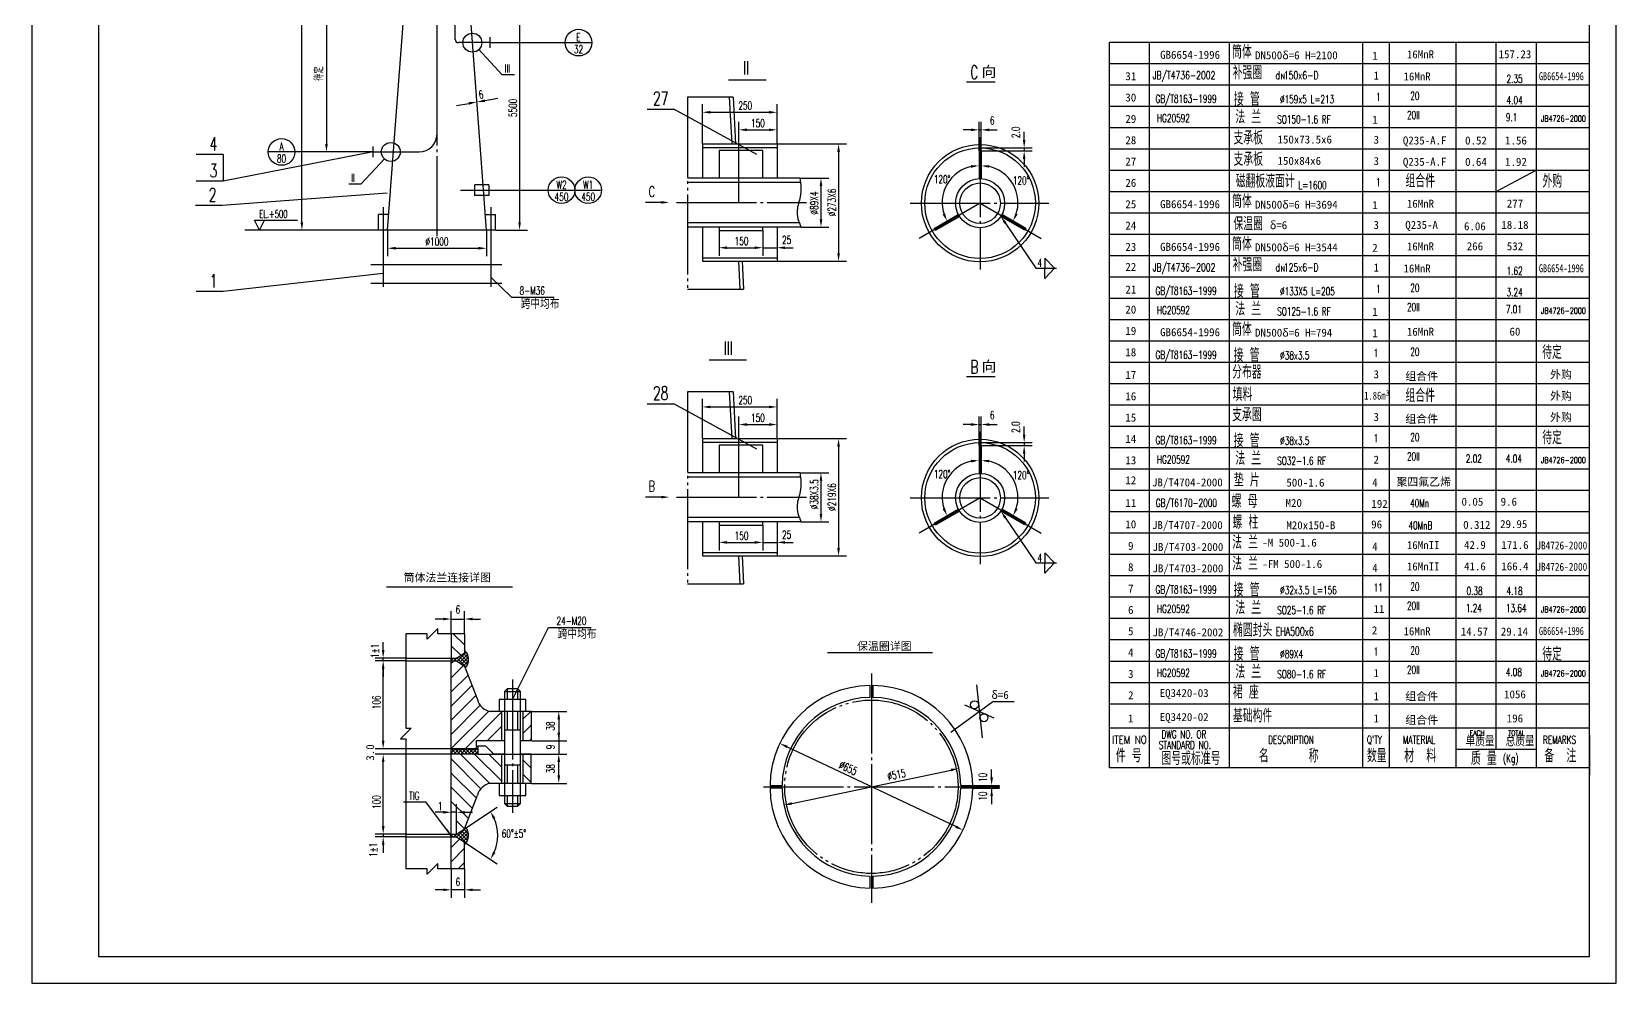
# Model space of a CAD drawing. Header units: millimetres. Extents: x -208 to 386, y 99 to 940.
# Drawn here: x -208 to 386, y 99 to 456 of the extents above; entities that cross this region are included whole.
import ezdxf
from ezdxf.enums import TextEntityAlignment as Align

# ---------------------------------------------------------------- set-up
doc = ezdxf.new("R2010")
doc.units = ezdxf.units.MM
doc.header["$MEASUREMENT"] = 0
doc.linetypes.add('CENTER', pattern=[34, 30, -1.5, 1, -1.5])
doc.linetypes.add('PHANTOM', pattern=[36.5, 30, -1.5, 1, -1.5, 1, -1.5])
doc.layers.get('0').update_dxf_attribs({"linetype": 'CONTINUOUS'})
for name, color, linetype in [('1', 7, 'CONTINUOUS'), ('2', 1, 'CENTER'), ('3', 6, 'CONTINUOUS'), ('5', 2, 'PHANTOM'), ('6', 6, 'CONTINUOUS')]:
    doc.layers.add(name, color=color, linetype=linetype)
doc.styles.add('HZ3', font='complex.shx', dxfattribs={"width": 0.67, "height": 3, "bigfont": 'hztxt.shx'})
doc.styles.add('HZ4', font='complex', dxfattribs={"width": 0.67, "height": 4, "bigfont": 'hztxt'})
doc.styles.add('HZ5', font='complex', dxfattribs={"width": 0.67, "height": 5, "bigfont": 'hztxt'})
doc.styles.add('ST3', font='SimSun.ttf', dxfattribs={"height": 3})
doc.styles.add('ST4', font='SimSun.ttf', dxfattribs={"height": 4})
doc.styles.add('SZ2', font='complex', dxfattribs={"width": 0.67, "height": 2})
doc.styles.add('SZ3', font='complex', dxfattribs={"width": 0.67, "height": 3, "bigfont": 'hztxt'})
doc.styles.add('SZ5', font='complex', dxfattribs={"width": 0.67, "height": 5})

msp = doc.modelspace()

# ---------------------------------------------------------------- hatches: boundary and pattern name
at = {"layer": '3'}
h = msp.add_hatch(dxfattribs=at)
h.set_pattern_fill('ANSI31', color=256, scale=30, angle=90, style=0)
h.set_pattern_definition([(135, (-2380.986, -1543.521), (-2.6516504, -2.6516504), [])])
h.paths.add_polyline_path([(-45.88, 230.35), (-50.88, 230.35), (-50.88, 221.23), (-48.88, 221.23), (-45.88, 223.23)])
h.paths.add_polyline_path([(-40.88, 185.23), (-50.88, 185.23), (-50.88, 184.77), (-50.88, 163.4), (-48.88, 163.4), (-48.88, 155.23), (-45.88, 157.23), (-41.02, 169.81, -0.291168), (-36.27, 174.23), (-31.88, 174.23), (-31.88, 185.23), (-34.88, 185.23)])
h.paths.add_polyline_path([(-23.88, 174.23), (-20.88, 174.23), (-20.88, 184.86), (-21.24, 185.23), (-23.88, 185.23)])
h = msp.add_hatch(dxfattribs=at)
h.set_pattern_fill('ANSI37', color=256, scale=0.3, angle=90, style=0)
h.set_pattern_definition([(225, (133.1128, 397.7544), (-0.6735192, 0.6735192), []), (135, (133.1128, 397.7544), (0.6735192, 0.6735192), [])])
h.paths.add_polyline_path([(-48.88, 221.23), (-50.88, 221.23), (-50.88, 220.23), (-48.88, 220.23), (-45.88, 218.23), (-45.67, 217.44, 0.410667), (-45.88, 224.23), (-45.88, 223.23)])
h = msp.add_hatch(dxfattribs=at)
h.set_pattern_fill('ANSI31', color=256, scale=30, style=0)
h.set_pattern_definition([(45, (-2380.986, -1543.521), (-2.6516504, 2.6516504), [])])
h.paths.add_polyline_path([(-41.02, 205.64), (-45.88, 218.23), (-48.88, 220.23), (-50.88, 220.23), (-50.88, 187.23), (-42.38, 187.23), (-41.44, 187.23), (-41.44, 190.23), (-31.88, 190.23), (-31.88, 201.23), (-36.27, 201.23, -0.291168)])
h.paths.add_polyline_path([(-20.88, 201.23), (-23.88, 201.23), (-23.88, 190.23), (-20.88, 190.23)])
h.paths.add_polyline_path([(-45.88, 152.23), (-48.88, 154.23), (-50.88, 154.23), (-50.88, 142.23), (-45.88, 142.23)])
h = msp.add_hatch(dxfattribs=at)
h.set_pattern_fill('ANSI37', color=256, scale=0.3, angle=90, style=0)
h.set_pattern_definition([(225, (133.1128, 412.7544), (-0.6735192, 0.6735192), []), (135, (133.1128, 412.7544), (0.6735192, 0.6735192), [])])
h.paths.add_polyline_path([(-50.88, 187.23), (-50.88, 185.23), (-40.88, 185.23), (-40.88, 187.23), (-42.38, 187.23)])
h = msp.add_hatch(dxfattribs=at)
h.set_pattern_fill('ANSI37', color=256, scale=0.3, angle=90, style=0)
h.set_pattern_definition([(135, (133.1128, -22.3027), (-0.6735192, -0.6735192), []), (225, (133.1128, -22.3027), (0.6735192, -0.6735192), [])])
h.paths.add_polyline_path([(-48.88, 154.23), (-50.88, 154.23), (-50.88, 155.23), (-48.88, 155.23), (-45.88, 157.23), (-45.67, 158.02, -0.410667), (-45.88, 151.23), (-45.88, 152.23)])

# ---------------------------------------------------------------- linework, layer by layer
at = {"color": 7, "const_width": 0.5}
msp.add_lwpolyline([(195.86, 180.12), (375.86, 180.12)], dxfattribs=at)
at = {"layer": '1'}
for p, q in [((-183.14, 930.28), (-183.14, 109.28)), ((375.86, 109.28), (375.86, 930.28)), ((-37.69, 381.64), (-44.54, 473.3)), ((-56.21, 417.62), (-56.21, 467.47)), ((-49.38, 453.15), (-49.38, 468.57)), ((-74.73, 381.64), (-68.82, 460.63)), ((-36.31, 451.95), (-48.18, 451.95)), ((-36.31, 449.95), (-36.31, 453.95)), ((53.34, 431.57), (54.32, 413.97)), ((54.75, 431.57), (55.72, 413.97)), ((-80.17, 408.97), (-80.17, 412.97)), ((-80.17, 410.97), (-62.85, 410.97)), ((43.26, 413.97), (71.26, 413.97)), ((43.26, 413.97), (43.26, 401.17)), ((43.26, 412.69), (71.26, 412.69)), ((65.89, 411.57), (49.51, 411.57)), ((49.51, 411.57), (49.51, 401.17)), ((65.89, 401.17), (65.89, 411.57)), ((71.26, 413.97), (71.26, 401.17)), ((146.97, 411.36), (147.77, 411.36)), ((146.97, 411.36), (146.97, 400.95)), ((147.77, 411.36), (147.77, 400.95)), ((-36.83, 398.64), (-42.2, 398.64)), ((-42.2, 398.64), (-42.2, 394.64)), ((-36.83, 398.64), (-36.83, 394.64)), ((79.88, 401.17), (37.65, 401.17)), ((79.88, 399.57), (37.65, 399.57)), ((-36.83, 394.64), (-42.2, 394.64)), ((-74.29, 387.47), (-78.13, 387.47)), ((-78.13, 381.64), (-78.13, 387.47)), ((-38.13, 387.47), (-34.29, 387.47)), ((-34.29, 381.64), (-34.29, 387.47)), ((130.2, 382.31), (139.21, 387.51)), ((130.6, 381.61), (139.61, 386.82)), ((164.15, 381.61), (155.13, 386.82)), ((164.55, 382.31), (155.53, 387.51)), ((-34.29, 381.64), (-78.13, 381.64)), ((79.6, 384.37), (37.65, 384.37)), ((80.27, 382.77), (37.65, 382.77)), ((43.26, 382.77), (43.26, 369.97)), ((49.51, 382.77), (49.51, 381.57)), ((49.51, 381.57), (65.89, 381.57)), ((65.89, 381.57), (65.89, 382.77)), ((71.26, 382.77), (71.26, 369.97)), ((130.6, 381.61), (130.2, 382.31)), ((164.55, 382.31), (164.15, 381.61)), ((-81.07, 368.74), (-31.96, 368.74)), ((43.26, 371.25), (71.26, 371.25)), ((43.26, 369.97), (71.26, 369.97)), ((56.76, 369.97), (57.33, 359.57)), ((58.16, 369.97), (58.74, 359.57)), ((-81.07, 361.84), (-31.96, 361.84)), ((53.34, 321.09), (54.32, 303.49)), ((54.75, 321.09), (55.72, 303.49)), ((43.26, 303.49), (71.26, 303.49)), ((43.26, 303.49), (43.26, 290.69)), ((71.26, 303.49), (71.26, 290.69)), ((43.26, 302.21), (71.26, 302.21)), ((65.89, 301.09), (49.51, 301.09)), ((49.51, 301.09), (49.51, 290.69)), ((65.89, 290.69), (65.89, 301.09)), ((146.97, 300.88), (147.77, 300.88)), ((146.97, 300.88), (146.97, 290.47)), ((147.77, 300.88), (147.77, 290.47)), ((79.88, 290.69), (37.65, 290.69)), ((79.88, 289.09), (37.65, 289.09)), ((79.6, 273.89), (37.65, 273.89)), ((130.2, 271.82), (139.21, 277.03)), ((130.6, 271.13), (139.61, 276.33)), ((164.15, 271.13), (155.13, 276.33)), ((164.55, 271.82), (155.53, 277.03)), ((80.27, 272.29), (37.65, 272.29)), ((43.26, 272.29), (43.26, 259.49)), ((49.51, 272.29), (49.51, 271.09)), ((49.51, 271.09), (65.89, 271.09)), ((65.89, 271.09), (65.89, 272.29)), ((71.26, 272.29), (71.26, 259.49)), ((130.6, 271.13), (130.2, 271.82)), ((164.55, 271.82), (164.15, 271.13)), ((43.26, 260.77), (71.26, 260.77)), ((43.26, 259.49), (71.26, 259.49)), ((56.76, 259.49), (57.33, 249.09)), ((58.16, 259.49), (58.74, 249.09)), ((-50.88, 230.35), (-50.88, 221.23)), ((-45.88, 230.35), (-45.88, 223.23)), ((-67.88, 221.23), (-48.88, 221.23)), ((-67.88, 220.23), (-48.88, 220.23)), ((-50.88, 184.77), (-50.88, 221.23)), ((-48.88, 221.23), (-45.88, 223.23)), ((-48.88, 220.23), (-45.88, 218.23)), ((-45.88, 218.23), (-41.02, 205.64)), ((-29.88, 209.73), (-30.88, 208.73)), ((-30.88, 208.73), (-24.88, 208.73)), ((-30.88, 208.73), (-30.88, 181.23)), ((-25.88, 209.73), (-29.88, 209.73)), ((-24.88, 208.73), (-25.88, 209.73)), ((-24.88, 181.23), (-24.88, 208.73)), ((106.12, 206.47), (106.12, 210.97)), ((107.12, 210.97), (107.12, 206.47)), ((-22.88, 205.73), (-32.88, 205.73)), ((-32.88, 205.73), (-32.88, 201.23)), ((-22.88, 201.23), (-22.88, 205.73)), ((-31.88, 201.23), (-36.27, 201.23)), ((-23.88, 201.23), (-31.88, 201.23)), ((-31.88, 190.23), (-31.88, 201.23)), ((-20.88, 201.23), (-23.88, 201.23)), ((-23.88, 190.23), (-23.88, 201.23)), ((-20.88, 201.23), (-20.88, 190.23)), ((-41.44, 187.23), (-41.44, 190.23)), ((-31.88, 190.23), (-41.44, 190.23)), ((-30.88, 190.23), (-31.88, 190.23)), ((-24.88, 194.23), (-30.88, 194.23)), ((-23.88, 190.23), (-24.88, 190.23)), ((-20.88, 190.23), (-23.88, 190.23)), ((-42.38, 187.23), (-67.88, 187.23)), ((-40.88, 185.23), (-67.88, 185.23)), ((-50.88, 187.23), (-41.44, 187.23)), ((-50.88, 154.23), (-50.88, 187.23)), ((-40.88, 187.23), (-42.38, 187.23)), ((-41.44, 188.23), (-40.88, 188.23)), ((-37.88, 188.23), (-40.88, 188.23)), ((-40.88, 188.23), (-40.88, 185.23)), ((-34.88, 185.23), (-37.88, 188.23)), ((-31.88, 185.23), (-34.88, 185.23)), ((-30.88, 185.23), (-31.88, 185.23)), ((-31.88, 174.23), (-31.88, 185.23)), ((-23.88, 185.23), (-24.88, 185.23)), ((-20.88, 185.23), (-23.88, 185.23)), ((-23.88, 174.23), (-23.88, 185.23)), ((-20.88, 174.23), (-20.88, 185.23)), ((-30.88, 181.23), (-24.88, 181.23)), ((-30.88, 181.23), (-30.88, 166.73)), ((-24.88, 166.73), (-24.88, 181.23)), ((375.86, 180.12), (195.86, 180.12)), ((375.86, 180.12), (195.86, 180.12)), ((-31.88, 174.23), (-36.27, 174.23)), ((-32.88, 174.23), (-32.88, 169.73)), ((-23.88, 174.23), (-31.88, 174.23)), ((-20.88, 174.23), (-23.88, 174.23)), ((-22.88, 169.73), (-22.88, 174.23)), ((68.62, 173.47), (73.12, 173.47)), ((73.12, 172.47), (68.62, 172.47)), ((140.12, 173.47), (144.62, 173.47)), ((144.62, 172.47), (140.12, 172.47)), ((-45.88, 157.23), (-41.02, 169.81)), ((-32.88, 169.73), (-22.88, 169.73)), ((-29.88, 165.73), (-30.88, 166.73)), ((-30.88, 166.73), (-24.88, 166.73)), ((-24.88, 166.73), (-25.88, 165.73)), ((-29.88, 165.73), (-25.88, 165.73)), ((-67.88, 155.23), (-48.88, 155.23)), ((-48.88, 155.23), (-45.88, 157.23)), ((-67.88, 154.23), (-48.88, 154.23)), ((-50.88, 142.23), (-50.88, 154.23)), ((-48.88, 154.23), (-45.88, 152.23)), ((-45.88, 142.23), (-45.88, 152.23)), ((106.12, 134.98), (106.12, 139.48)), ((107.12, 139.48), (107.12, 134.98)), ((-183.14, 109.28), (375.86, 109.28))]:
    msp.add_line(p, q, dxfattribs=at)
at = {"layer": '1', "color": 6}
for p, q in [((195.86, 452.12), (375.86, 452.12)), ((195.86, 444.12), (375.86, 444.12)), ((195.86, 436.12), (375.86, 436.12)), ((195.86, 428.12), (375.86, 428.12)), ((195.86, 420.12), (375.86, 420.12)), ((195.86, 412.12), (375.86, 412.12)), ((195.86, 404.12), (375.86, 404.12)), ((195.86, 396.12), (375.86, 396.12)), ((195.86, 388.12), (375.86, 388.12)), ((195.86, 380.12), (375.86, 380.12)), ((195.86, 372.12), (375.86, 372.12)), ((195.86, 364.12), (375.86, 364.12)), ((195.86, 356.12), (375.86, 356.12)), ((195.86, 348.12), (375.86, 348.12)), ((195.86, 340.12), (375.86, 340.12)), ((195.86, 332.12), (375.86, 332.12)), ((195.86, 324.12), (375.86, 324.12)), ((195.86, 316.12), (375.86, 316.12)), ((195.86, 308.12), (375.86, 308.12)), ((195.86, 300.12), (375.86, 300.12)), ((195.86, 292.12), (375.86, 292.12)), ((195.86, 284.12), (375.86, 284.12)), ((195.86, 276.12), (375.86, 276.12)), ((195.86, 268.12), (375.86, 268.12)), ((195.86, 260.12), (375.86, 260.12)), ((195.86, 252.12), (375.86, 252.12)), ((195.86, 244.12), (375.86, 244.12)), ((195.86, 236.12), (375.86, 236.12)), ((195.86, 228.12), (375.86, 228.12)), ((195.86, 220.12), (375.86, 220.12)), ((195.86, 212.12), (375.86, 212.12)), ((195.86, 204.12), (375.86, 204.12))]:
    msp.add_line(p, q, dxfattribs=at)
at = {"layer": '1'}
for centre, radius in [((147.37, 391.76), 22), ((147.37, 391.76), 20.72), ((147.37, 391.76), 9.2), ((147.37, 391.76), 7.6), ((147.37, 281.28), 22), ((147.37, 281.28), 20.72), ((147.37, 281.28), 9.2), ((147.37, 281.28), 7.6)]:
    msp.add_circle(centre, radius, dxfattribs=at)
for centre, radius, start, end in [((-48.18, 453.15), 1.2, 180, 270), ((-62.85, 417.62), 6.64, 270, 0), ((-49.21, 220.73), 4.83, 317.09176, 46.39718), ((106.62, 172.97), 38, 90.75391, 179.24609), ((106.62, 172.97), 38, 0.75391, 89.24609), ((-35.17, 207.16), 6.04, 194.56096, 259.49652), ((106.62, 172.97), 33.5, 90.85519, 179.14481), ((106.62, 172.97), 33.5, 0.85519, 89.14481), ((-35.17, 168.29), 6.04, 100.50348, 165.43904), ((106.62, 172.97), 38, 180.75391, 269.24609), ((106.62, 172.97), 33.5, 180.85519, 269.14481), ((106.62, 172.97), 33.5, 270.85519, 359.14481), ((106.62, 172.97), 38, 270.75391, 359.24609), ((-49.21, 154.73), 4.83, 313.60282, 42.90824)]:
    msp.add_arc(centre, radius, start, end, dxfattribs=at)
at = {"layer": '2'}
for p, q in [((-56.21, 379.4), (-56.21, 768.8)), ((147.37, 416.56), (147.37, 366.96)), ((-76.43, 390.33), (-76.43, 360.39)), ((-35.99, 390.33), (-35.99, 360.39)), ((33.56, 391.97), (82.28, 391.97)), ((121.13, 391.76), (173.13, 391.76)), ((147.37, 391.76), (124.51, 378.56)), ((147.37, 391.76), (170.24, 378.56)), ((147.37, 306.08), (147.37, 256.48)), ((33.56, 281.49), (82.28, 281.49)), ((121.13, 281.28), (173.13, 281.28)), ((147.37, 281.28), (124.51, 268.08)), ((147.37, 281.28), (170.24, 268.08)), ((106.62, 215.47), (106.62, 129.47)), ((-27.88, 213.23), (-27.88, 163.14)), ((66.12, 172.97), (153.72, 172.97))]:
    msp.add_line(p, q, dxfattribs=at)
at = {"layer": '3'}
for p, q in [((-106.86, 384.64), (-106.86, 754.89)), ((-97.66, 470.3), (-97.66, 413.97)), ((-25.25, 470.3), (-25.25, 384.64)), ((-36.31, 451.95), (-8.14, 451.95)), ((-8.14, 451.95), (1.86, 451.95)), ((195.86, 180.12), (195.86, 452.12)), ((355.86, 452.12), (355.86, 180.12)), ((-31.8, 439.94), (-40.53, 449.35)), ((-27.21, 439.94), (-31.8, 439.94)), ((67.2, 437.91), (53.08, 437.91)), ((142.24, 437.32), (153.03, 437.32)), ((-48.95, 428.42), (-44.24, 429.2)), ((-33.45, 431), (-38.32, 430.19)), ((43.26, 413.97), (43.26, 428.85)), ((71.26, 422.27), (71.26, 428.85)), ((22.52, 427.07), (32.52, 427.07)), ((63.62, 410), (32.52, 427.07)), ((46.26, 425.85), (68.26, 425.85)), ((56.94, 391.97), (56.94, 422.27)), ((71.26, 413.97), (71.26, 422.27)), ((146.97, 411.36), (146.97, 422.26)), ((147.77, 411.36), (147.77, 422.26)), ((59.94, 419.27), (68.26, 419.27)), ((143.97, 419.26), (140.97, 419.26)), ((146.97, 419.26), (147.77, 419.26)), ((150.77, 419.26), (153.77, 419.26)), ((163.89, 415.48), (163.89, 418.48)), ((-136.43, 409.96), (-146.43, 409.96)), ((-80.17, 410.97), (-136.43, 399.96)), ((-136.43, 409.96), (-136.43, 399.96)), ((-109.48, 410.97), (-119.48, 410.97)), ((-80.17, 410.97), (-109.48, 410.97)), ((-97.66, 410.97), (-100.66, 410.97)), ((71.26, 413.97), (97.32, 413.97)), ((94.32, 410.97), (94.32, 372.97)), ((147.37, 412.48), (166.89, 412.48)), ((147.77, 411.36), (166.89, 411.36)), ((163.89, 412.48), (163.89, 411.36)), ((-84.68, 398.97), (-75.95, 408.37)), ((163.89, 408.36), (163.89, 405.36)), ((340.86, 396.12), (355.86, 404.12)), ((-136.43, 399.96), (-146.43, 399.96)), ((-89.26, 398.97), (-84.68, 398.97)), ((79.88, 401.17), (90.72, 401.17)), ((87.72, 398.17), (87.72, 385.77)), ((-74.94, 395.52), (-136.77, 390.94)), ((-47.41, 396.64), (-14.53, 396.64)), ((-14.53, 396.64), (-4.53, 396.64)), ((-4.53, 396.64), (5.47, 396.64)), ((27.9, 392.06), (21.89, 392.06)), ((-136.77, 390.94), (-146.77, 390.94)), ((-71.18, 381.64), (-128.21, 381.64)), ((-124.66, 385.39), (-108.47, 385.39)), ((-122.79, 381.64), (-124.66, 385.39)), ((-122.79, 381.64), (-120.91, 385.39)), ((-74.73, 381.64), (-74.73, 371.87)), ((-37.69, 381.64), (-37.69, 371.87)), ((-34.29, 381.64), (-22.25, 381.64)), ((49.51, 381.57), (49.51, 372.07)), ((65.89, 381.57), (65.89, 372.07)), ((71.26, 382.77), (71.26, 372.07)), ((80.27, 382.77), (90.72, 382.77)), ((156.48, 384.83), (168.24, 367.38)), ((-71.73, 374.87), (-40.69, 374.87)), ((52.51, 375.07), (62.89, 375.07)), ((65.89, 375.07), (71.26, 375.07)), ((74.26, 375.07), (77.26, 375.07)), ((71.26, 369.97), (97.32, 369.97)), ((171.68, 371.19), (175.24, 367.38)), ((171.68, 371.19), (171.68, 367.38)), ((-76.43, 365.36), (-136.43, 358.66)), ((-28.23, 356.47), (-36.06, 364.03)), ((168.24, 367.38), (175.98, 367.38)), ((171.68, 363.57), (175.24, 367.38)), ((171.68, 363.57), (171.68, 367.38)), ((-136.43, 358.66), (-146.43, 358.66)), ((-28.23, 356.47), (-12.26, 356.47)), ((59.86, 332.9), (45.75, 332.9)), ((142.24, 326.84), (153.03, 326.84)), ((22.52, 316.58), (32.52, 316.58)), ((63.62, 299.52), (32.52, 316.58)), ((43.26, 303.49), (43.26, 318.37)), ((46.26, 315.37), (68.26, 315.37)), ((71.26, 311.78), (71.26, 318.37)), ((56.94, 281.49), (56.94, 311.78)), ((71.26, 303.49), (71.26, 311.78)), ((146.97, 300.88), (146.97, 311.78)), ((147.77, 300.88), (147.77, 311.78)), ((59.94, 308.78), (68.26, 308.78)), ((71.26, 303.49), (97.32, 303.49)), ((143.97, 308.78), (140.97, 308.78)), ((146.97, 308.78), (147.77, 308.78)), ((150.77, 308.78), (153.77, 308.78)), ((163.89, 305), (163.89, 308)), ((94.32, 300.49), (94.32, 262.49)), ((147.37, 302), (166.89, 302)), ((147.77, 300.88), (166.89, 300.88)), ((163.89, 302), (163.89, 300.88)), ((163.89, 297.88), (163.89, 294.88)), ((79.88, 290.69), (90.72, 290.69)), ((87.72, 287.69), (87.72, 275.29)), ((27.9, 281.57), (21.89, 281.57)), ((156.48, 274.34), (168.24, 256.9)), ((49.51, 271.09), (49.51, 261.59)), ((65.89, 271.09), (65.89, 261.59)), ((71.26, 272.29), (71.26, 261.59)), ((80.27, 272.29), (90.72, 272.29)), ((52.51, 264.59), (62.89, 264.59)), ((65.89, 264.59), (71.26, 264.59)), ((74.26, 264.59), (77.26, 264.59)), ((71.26, 259.49), (97.32, 259.49)), ((168.24, 256.9), (175.98, 256.9)), ((171.68, 260.71), (175.24, 256.9)), ((171.68, 260.71), (171.68, 256.9)), ((171.68, 253.09), (175.24, 256.9)), ((171.68, 253.09), (171.68, 256.9)), ((-75.09, 247.9), (-27.91, 247.9)), ((-50.88, 230.35), (-50.88, 238.86)), ((-45.88, 230.35), (-45.88, 238.86)), ((-55.88, 232.35), (-59.88, 228.35)), ((-53.88, 235.86), (-56.88, 235.86)), ((-55.88, 230.35), (-55.88, 232.35)), ((-50.88, 235.86), (-45.88, 235.86)), ((-42.88, 235.86), (-39.88, 235.86)), ((-27.88, 205.73), (-14.36, 232.65)), ((-14.36, 232.65), (1.61, 232.65)), ((-76.39, 224.23), (-76.39, 227.23)), ((-59.88, 230.35), (-67.88, 230.35)), ((-67.88, 230.35), (-67.88, 197.96)), ((-59.88, 228.35), (-59.88, 230.35)), ((-50.88, 230.35), (-55.88, 230.35)), ((-45.88, 230.35), (-50.88, 230.35)), ((-67.88, 221.23), (-79.39, 221.23)), ((-67.88, 220.23), (-79.39, 220.23)), ((-67.88, 220.23), (-79.39, 220.23)), ((-76.39, 220.23), (-76.39, 221.23)), ((-76.39, 220.23), (-76.39, 221.23)), ((90.19, 223.35), (129.57, 223.35)), ((-76.39, 190.23), (-76.39, 217.23)), ((-76.39, 217.23), (-76.39, 214.23)), ((-29.88, 209.73), (-29.88, 205.73)), ((-25.88, 205.73), (-25.88, 209.73)), ((145.98, 211.24), (148.13, 191.35)), ((136.45, 193.45), (152.14, 204.92)), ((141.57, 203.72), (152.54, 198.87)), ((152.14, 204.92), (160.14, 204.92)), ((-67.88, 198.96), (-67.88, 194.96)), ((-29.88, 201.23), (-29.88, 194.23)), ((-25.88, 194.23), (-25.88, 201.23)), ((-20.82, 201.23), (-7.56, 201.23)), ((-10.56, 198.23), (-10.56, 185.23)), ((-65.88, 194.96), (-69.88, 190.96)), ((-69.88, 190.96), (-67.88, 190.96)), ((-67.88, 194.96), (-65.88, 194.96)), ((-67.88, 190.96), (-67.88, 185.23)), ((-20.61, 190.23), (-7.56, 190.23)), ((-10.5, 190.23), (-7.56, 190.23)), ((375.86, 192.28), (375.86, 177.28)), ((-67.88, 187.23), (-79.39, 187.23)), ((-67.88, 185.23), (-79.38, 185.23)), ((-67.88, 185.23), (-67.88, 142.23)), ((-40.88, 185.23), (-7.56, 185.23)), ((-20.88, 184.86), (-21.24, 185.23)), ((-10.5, 185.23), (-7.56, 185.23)), ((138.26, 158.01), (74.98, 187.94)), ((325.86, 187.12), (355.86, 187.12)), ((-76.38, 158.23), (-76.38, 182.23)), ((-29.88, 181.23), (-29.88, 174.23)), ((-25.88, 174.23), (-25.88, 181.23)), ((-10.56, 177.23), (-10.56, 182.23)), ((76.77, 166.71), (136.47, 179.24)), ((151.7, 176.47), (151.7, 179.47)), ((-20.82, 174.23), (-7.56, 174.23)), ((144.62, 173.47), (154.7, 173.47)), ((144.62, 172.47), (154.7, 172.47)), ((151.7, 173.47), (151.7, 171.47)), ((151.7, 173.47), (151.7, 171.47)), ((153.72, 172.97), (154.72, 172.97)), ((-68.73, 167.3), (-60.51, 167.3)), ((-60.51, 167.3), (-50.88, 154.4)), ((-48.88, 155.23), (-48.88, 166.4)), ((-29.88, 169.73), (-29.88, 165.73)), ((-25.88, 165.73), (-25.88, 169.73)), ((151.7, 169.47), (151.7, 166.47)), ((-76.38, 158.23), (-76.38, 161.23)), ((-53.88, 163.4), (-56.89, 163.4)), ((-48.88, 163.4), (-50.88, 163.4)), ((-45.88, 157.23), (-33.69, 165.35)), ((-45.88, 163.4), (-42.88, 163.4)), ((-67.88, 155.23), (-79.38, 155.23)), ((-67.88, 155.23), (-79.38, 155.23)), ((-76.38, 155.23), (-76.38, 154.23)), ((-76.38, 155.23), (-76.38, 154.23)), ((-67.88, 154.23), (-79.38, 154.23)), ((-76.38, 151.23), (-76.38, 148.23)), ((-45.88, 152.23), (-33.69, 144.1)), ((-55.88, 144.23), (-59.88, 140.23)), ((-55.88, 142.23), (-55.88, 144.23)), ((-59.88, 142.23), (-67.88, 142.23)), ((-59.88, 140.23), (-59.88, 142.23)), ((-50.88, 142.23), (-55.88, 142.23)), ((-45.88, 142.23), (-50.88, 142.23)), ((-50.88, 142.23), (-50.88, 131.33)), ((-45.88, 142.23), (-45.88, 131.33)), ((-53.88, 134.33), (-56.88, 134.33)), ((-45.88, 134.33), (-50.88, 134.33)), ((-42.88, 134.33), (-39.88, 134.33))]:
    msp.add_line(p, q, dxfattribs=at)
at = {"layer": '3', "color": 6}
for p, q in [((210.86, 180.12), (210.86, 452.12)), ((240.86, 180.12), (240.86, 452.12)), ((290.86, 180.12), (290.86, 452.12)), ((300.86, 180.12), (300.86, 452.12)), ((325.86, 180.12), (325.86, 452.12)), ((340.86, 187.12), (340.86, 452.12)), ((195.86, 195.12), (375.86, 195.12))]:
    msp.add_line(p, q, dxfattribs=at)
at = {"layer": '3'}
msp.add_lwpolyline([(-208.14, 99.28), (385.86, 99.28), (385.86, 940.28), (-208.14, 940.28)], close=True, dxfattribs=at)
msp.add_lwpolyline([(-50.88, 154.4), (-52.46, 156.97)], dxfattribs=at)
for centre, radius in [((-42.95, 451.95), 3.55), ((-3.14, 451.95), 5), ((-114.48, 410.97), 5), ((-73.53, 410.97), 3.55), ((-9.53, 396.64), 5), ((0.47, 396.64), 5), ((145.28, 203.72), 1.5), ((148.82, 198.87), 1.5), ((151.7, 172.97), 0.3)]:
    msp.add_circle(centre, radius, dxfattribs=at)
for centre, radius, start, end in [((146.97, 391.99), 13.81, 99.96688, 200.03312), ((147.77, 391.99), 13.81, 339.96688, 80.03312), ((146.97, 281.51), 13.81, 99.96688, 200.03312), ((147.77, 281.51), 13.81, 339.96688, 80.03312), ((-49.63, 154.73), 16.16, 336.9621, 23.0379)]:
    msp.add_arc(centre, radius, start, end, dxfattribs=at)
for points in [[(79.88, 401.17), (80.12, 398.8), (80.52, 394.72), (78.06, 388.62), (79.32, 384.88), (80.27, 382.77)], [(79.88, 290.69), (80.12, 288.32), (80.52, 284.23), (78.06, 278.14), (79.32, 274.4), (80.27, 272.29)]]:
    msp.add_open_spline(points, degree=3, knots=[0, 0, 0, 0, 7.074581, 12.164307, 18.790147, 18.790147, 18.790147, 18.790147], dxfattribs=at)
for points in [[(-44.32, 429.7), (-44.16, 428.71), (-41.28, 429.7)], [(-38.41, 430.68), (-38.24, 429.7), (-41.28, 429.7)], [(46.26, 426.35), (46.26, 425.35), (43.26, 425.85)], [(68.26, 426.35), (68.26, 425.35), (71.26, 425.85)], [(59.94, 419.77), (59.94, 418.77), (56.94, 419.27)], [(68.26, 419.77), (68.26, 418.77), (71.26, 419.27)], [(143.97, 419.76), (143.97, 418.76), (146.97, 419.26)], [(150.77, 419.76), (150.77, 418.76), (147.77, 419.26)], [(-98.16, 413.97), (-97.16, 413.97), (-97.66, 410.97)], [(93.82, 410.97), (94.82, 410.97), (94.32, 413.97)], [(163.39, 415.48), (164.39, 415.48), (163.89, 412.48)], [(163.39, 408.36), (164.39, 408.36), (163.89, 411.36)], [(143.94, 406.04), (144.03, 405.05), (146.97, 405.8)], [(150.81, 406.04), (150.72, 405.05), (147.77, 405.8)], [(87.22, 398.17), (88.22, 398.17), (87.72, 401.17)], [(27.9, 392.56), (27.9, 391.56), (30.9, 392.06)], [(134.2, 388.01), (133.29, 387.59), (135.01, 385.08)], [(156.4, 384.05), (157.23, 384.61), (155.13, 386.82)], [(160.55, 388.01), (161.46, 387.59), (159.74, 385.08)], [(-107.36, 384.64), (-106.36, 384.64), (-106.86, 381.64)], [(-25.75, 384.64), (-24.75, 384.64), (-25.25, 381.64)], [(87.22, 385.77), (88.22, 385.77), (87.72, 382.77)], [(-71.73, 375.37), (-71.73, 374.37), (-74.73, 374.87)], [(-40.69, 375.37), (-40.69, 374.37), (-37.69, 374.87)], [(52.51, 375.57), (52.51, 374.57), (49.51, 375.07)], [(62.89, 375.57), (62.89, 374.57), (65.89, 375.07)], [(74.26, 375.57), (74.26, 374.57), (71.26, 375.07)], [(93.82, 372.97), (94.82, 372.97), (94.32, 369.97)], [(46.26, 315.87), (46.26, 314.87), (43.26, 315.37)], [(68.26, 315.87), (68.26, 314.87), (71.26, 315.37)], [(59.94, 309.28), (59.94, 308.28), (56.94, 308.78)], [(68.26, 309.28), (68.26, 308.28), (71.26, 308.78)], [(143.97, 309.28), (143.97, 308.28), (146.97, 308.78)], [(150.77, 309.28), (150.77, 308.28), (147.77, 308.78)], [(93.82, 300.49), (94.82, 300.49), (94.32, 303.49)], [(163.39, 305), (164.39, 305), (163.89, 302)], [(163.39, 297.88), (164.39, 297.88), (163.89, 300.88)], [(143.94, 295.56), (144.03, 294.56), (146.97, 295.32)], [(150.81, 295.56), (150.72, 294.56), (147.77, 295.32)], [(87.22, 287.69), (88.22, 287.69), (87.72, 290.69)], [(27.9, 282.07), (27.9, 281.07), (30.9, 281.57)], [(87.22, 275.29), (88.22, 275.29), (87.72, 272.29)], [(134.2, 277.53), (133.29, 277.11), (135.01, 274.6)], [(156.4, 273.57), (157.23, 274.13), (155.13, 276.33)], [(160.55, 277.53), (161.46, 277.11), (159.74, 274.6)], [(52.51, 265.09), (52.51, 264.09), (49.51, 264.59)], [(62.89, 265.09), (62.89, 264.09), (65.89, 264.59)], [(74.26, 265.09), (74.26, 264.09), (71.26, 264.59)], [(93.82, 262.49), (94.82, 262.49), (94.32, 259.49)], [(-53.88, 235.36), (-53.88, 236.36), (-50.88, 235.86)], [(-42.88, 235.36), (-42.88, 236.36), (-45.88, 235.86)], [(-76.89, 224.23), (-75.89, 224.23), (-76.39, 221.23)], [(-76.89, 217.23), (-75.89, 217.23), (-76.39, 220.23)], [(-76.89, 217.23), (-75.89, 217.23), (-76.39, 220.23)], [(-10.06, 198.23), (-11.06, 198.23), (-10.56, 201.23)], [(-76.89, 190.23), (-75.89, 190.23), (-76.39, 187.23)], [(-10.06, 193.23), (-11.06, 193.23), (-10.56, 190.23)], [(-76.88, 182.23), (-75.88, 182.23), (-76.38, 185.23)], [(-10.06, 182.23), (-11.06, 182.23), (-10.56, 185.23)], [(75.2, 188.39), (74.77, 187.49), (72.27, 189.22)], [(136.37, 179.73), (136.57, 178.75), (139.4, 179.85)], [(-10.06, 177.23), (-11.06, 177.23), (-10.56, 174.23)], [(151.2, 176.47), (152.2, 176.47), (151.7, 173.47)], [(151.2, 169.47), (152.2, 169.47), (151.7, 172.47)], [(76.67, 167.2), (76.87, 166.22), (73.83, 166.09)], [(-53.88, 163.9), (-53.88, 162.9), (-50.88, 163.4)], [(-45.88, 163.9), (-45.88, 162.9), (-48.88, 163.4)], [(-34.32, 161.29), (-35.2, 160.81), (-36.18, 163.69)], [(-76.88, 158.23), (-75.88, 158.23), (-76.38, 155.23)], [(-76.88, 158.23), (-75.88, 158.23), (-76.38, 155.23)], [(138.47, 158.46), (138.04, 157.55), (140.97, 156.72)], [(-76.88, 151.23), (-75.88, 151.23), (-76.38, 154.23)], [(-35.2, 148.64), (-34.32, 148.16), (-36.18, 145.76)], [(-53.88, 133.83), (-53.88, 134.83), (-50.88, 134.33)], [(-42.88, 133.83), (-42.88, 134.83), (-45.88, 134.33)]]:
    msp.add_solid(points, dxfattribs=at)
at = {"layer": '5'}
for p, q in [((37.65, 431.57), (37.65, 359.57)), ((54.75, 431.57), (37.65, 431.57)), ((37.65, 359.57), (58.74, 359.57)), ((37.65, 321.09), (37.65, 249.09)), ((54.75, 321.09), (37.65, 321.09)), ((37.65, 249.09), (58.74, 249.09))]:
    msp.add_line(p, q, dxfattribs=at)
msp.add_circle((106.62, 172.97), 32.5, dxfattribs=at)

# ---------------------------------------------------------------- texts
at = {"layer": '3', "style": 'SZ3', "width": 0.67}
for s, p in [('E', (-3.14, 452.45)), ('32', (-3.14, 447.95)), ('80', (-114.48, 406.97)), ('A', (-114.48, 411.47)), ('W2', (-9.53, 397.14)), ('W1', (0.47, 397.14)), ('450', (-9.53, 392.64)), ('450', (0.47, 392.64)), ('TIG', (-64.73, 168.1))]:
    msp.add_text(s, height=3, dxfattribs=at).set_placement(p, align=Align.CENTER)
at = {"layer": '3'}
for s, height, style, width, p in [('筒体', 5, 'HZ5', 0.67, (241.86, 445.98)), ('III', 3, 'SZ3', 0.67, (-30.84, 440.73)), ('II', 5, 'SZ5', 0.67, (58.46, 439.96)), ('N', 2, 'SZ2', 0.67, (260.08, 438.2)), ('2.35', 3, 'SZ3', 0.67, (344.71, 436.88)), ('GB6654-1996', 3, 'ST3', 0.75, (356.85, 437.88)), ('接 管', 5, 'HZ5', 0.67, (242.51, 428.3)), ('27', 5, 'SZ5', 0.67, (24.77, 428.57)), ('GB/T8163-1999', 3, 'SZ3', 0.67, (213.13, 429.4)), ('%%C159x5 L=213', 3, 'SZ3', 0.67, (259.77, 429.23)), ('1', 3, 'SZ3', 0.67, (295.81, 430.1)), ('20', 3, 'SZ3', 0.67, (308.64, 430.52)), ('4.04', 3, 'SZ3', 0.67, (344.71, 428.88)), ('HG20592', 3, 'SZ3', 0.67, (213.69, 422.14)), ('法 兰', 5, 'HZ5', 0.67, (243.04, 421.6)), ('SO150-1.6 RF ', 3, 'SZ3', 0.67, (258.73, 421.68)), ('20II', 3, 'SZ3', 0.67, (307.4, 423.32)), ('9.1', 3, 'SZ3', 0.67, (344.45, 422.48)), ('JB4726-2000', 2.25, 'SZ3', 0.67, (357.64, 422.33)), ('4', 5, 'SZ5', 0.67, (-141.43, 411.46)), ('支承板', 5, 'HZ5', 0.67, (242.36, 413.76)), ('支承板', 5, 'HZ5', 0.67, (242.36, 405.76)), ('3', 5, 'SZ5', 0.67, (-141.43, 401.46)), ('II', 3, 'SZ3', 0.67, (-88.41, 399.75)), ('磁翻板液面计', 5, 'HZ5', 0.7, (243.21, 397.56)), ('L=1600', 3, 'SZ3', 0.67, (266.69, 397.02)), ('1', 3, 'SZ3', 0.67, (295.81, 398.1)), ('外购', 5, 'HZ5', 0.7, (358.21, 397.56)), ('2', 5, 'SZ5', 0.67, (-141.77, 392.44)), ('筒体', 5, 'HZ5', 0.67, (241.86, 389.98)), ('EL.+500', 2.813, 'HZ3', 0.67, (-122.87, 386.32)), ('保温圈  ', 5, 'HZ5', 0.67, (242.32, 381.55)), ('150', 3, 'SZ3', 0.67, (55.35, 376.07)), ('25', 3, 'SZ3', 0.67, (73.14, 376.47)), ('筒体', 5, 'HZ5', 0.67, (241.86, 373.98)), ('GB6654-1996', 3, 'ST3', 0.75, (356.85, 365.88)), ('1', 5, 'SZ5', 0.67, (-141.43, 360.16)), ('N', 2, 'SZ2', 0.67, (260.08, 366.2)), ('1.62', 3, 'SZ3', 0.67, (344.71, 364.88)), ('8-M36', 3, 'HZ3', 0.67, (-25.26, 357.47)), ('跨中均布', 4, 'HZ4', 0.67, (-24.8, 352.14)), ('GB/T8163-1999', 3, 'SZ3', 0.67, (213.13, 357.4)), ('接 管', 5, 'HZ5', 0.67, (242.51, 356.3)), ('%%C133X5 L=205', 3, 'SZ3', 0.67, (259.77, 357.23)), ('1', 3, 'SZ3', 0.67, (295.81, 358.1)), ('20', 3, 'SZ3', 0.67, (308.64, 358.52)), ('3.24', 3, 'SZ3', 0.67, (344.71, 356.88)), ('HG20592', 3, 'SZ3', 0.67, (213.69, 350.14)), ('法 兰', 5, 'HZ5', 0.67, (243.04, 349.6)), ('SO125-1.6 RF ', 3, 'SZ3', 0.67, (258.73, 349.68)), ('20II', 3, 'SZ3', 0.67, (307.4, 351.32)), ('7.01', 3, 'SZ3', 0.67, (344.45, 350.48)), ('JB4726-2000', 2.25, 'SZ3', 0.67, (357.64, 350.33)), ('筒体', 5, 'HZ5', 0.67, (241.86, 341.98)), ('III', 5, 'SZ5', 0.67, (51.19, 334.95)), ('GB/T8163-1999', 3, 'SZ3', 0.67, (213.13, 333.4)), ('接 管', 5, 'HZ5', 0.67, (242.44, 332.3)), ('%%C38x3.5 ', 3, 'SZ3', 0.67, (259.86, 333.22)), ('20', 3, 'SZ3', 0.67, (308.64, 334.52)), ('分布器', 5, 'HZ5', 0.67, (241.86, 325.98)), ('28', 5, 'SZ5', 0.67, (24.77, 318.08)), ('填料', 5, 'HZ5', 0.67, (242.08, 317.62)), ('支承圈', 5, 'HZ5', 0.67, (241.86, 309.98)), ('GB/T8163-1999', 3, 'SZ3', 0.67, (213.13, 301.4)), ('接 管', 5, 'HZ5', 0.67, (242.44, 300.3)), ('%%C38x3.5 ', 3, 'SZ3', 0.67, (259.86, 301.22)), ('20', 3, 'SZ3', 0.67, (308.64, 302.52)), ('HG20592', 3, 'SZ3', 0.67, (213.69, 294.14)), ('法 兰', 5, 'HZ5', 0.67, (243.04, 293.6)), ('20II', 3, 'SZ3', 0.67, (307.4, 295.32)), ('2.02', 3, 'SZ3', 0.67, (329.44, 294.48)), ('4.04', 3, 'SZ3', 0.67, (344.45, 294.48)), ('SO32-1.6 RF ', 3, 'SZ3', 0.67, (258.73, 293.68)), ('JB4726-2000', 2.25, 'SZ3', 0.67, (357.64, 294.33)), ('垫 片', 5, 'HZ5', 0.67, (242.51, 285.49)), ('GB/T6170-2000', 3, 'SZ3', 0.67, (213.24, 277.9)), ('螺 母', 5, 'HZ5', 0.67, (241.66, 277.56)), ('40Mn', 3, 'SZ3', 0.67, (308.54, 277.79)), ('螺 柱', 5, 'HZ5', 0.67, (241.99, 269.67)), ('150', 3, 'SZ3', 0.67, (55.35, 265.59)), ('25', 3, 'SZ3', 0.67, (73.14, 265.98)), ('法 兰', 5, 'HZ5', 0.67, (241.89, 262.12)), ('40MnB', 3, 'SZ3', 0.67, (307.92, 269.48)), ('法 兰', 5, 'HZ5', 0.67, (241.89, 254.12)), ('接 管', 5, 'HZ5', 0.67, (242.44, 244.3)), ('20', 3, 'SZ3', 0.67, (308.64, 246.52)), ('GB/T8163-1999', 3, 'SZ3', 0.67, (213.13, 245.4)), ('%%C32x3.5 L=156', 3, 'SZ3', 0.67, (259.86, 245.22)), ('0.38', 3, 'SZ3', 0.67, (329.7, 244.88)), ('4.18', 3, 'SZ3', 0.67, (344.71, 244.88)), ('HG20592', 3, 'SZ3', 0.67, (213.69, 238.14)), ('法 兰', 5, 'HZ5', 0.67, (243.04, 237.6)), ('SO25-1.6 RF ', 3, 'SZ3', 0.67, (258.73, 237.68)), ('20II', 3, 'SZ3', 0.67, (307.4, 239.32)), ('1.24', 3, 'SZ3', 0.67, (329.44, 238.48)), ('13.64', 3, 'SZ3', 0.67, (344.45, 238.48)), ('JB4726-2000', 2.25, 'SZ3', 0.67, (357.64, 238.33)), ('24-M20', 3, 'HZ3', 0.67, (-11.39, 233.65)), ('跨中均布', 4, 'HZ4', 0.67, (-10.93, 228.32)), ('椭圆封头 ', 5, 'HZ5', 0.67, (242.19, 229.23)), (' EHA500x6', 3.188, 'HZ5', 0.67, (256.71, 229.58)), ('GB6654-1996', 3, 'ST3', 0.75, (356.85, 229.88)), ('接 管', 5, 'HZ5', 0.67, (242.44, 220.3)), ('GB/T8163-1999', 3, 'SZ3', 0.67, (213.13, 221.4)), ('%%C89X4', 3, 'SZ3', 0.67, (259.86, 221.22)), ('20', 3, 'SZ3', 0.67, (308.64, 222.52)), ('HG20592', 3, 'SZ3', 0.67, (213.69, 214.14)), ('法 兰', 5, 'HZ5', 0.67, (243.04, 213.6)), ('SO80-1.6 RF ', 3, 'SZ3', 0.67, (258.73, 213.68)), ('20II', 3, 'SZ3', 0.67, (307.4, 215.32)), ('4.08', 3, 'SZ3', 0.67, (344.45, 214.48)), ('JB4726-2000', 2.25, 'SZ3', 0.67, (357.64, 214.33)), ('裙 座', 5, 'HZ5', 0.67, (242.15, 206)), ('基础构件', 5, 'HZ5', 0.67, (242.15, 197.12)), ('STANDARD NO.', 3, 'SZ3', 0.67, (214.36, 187.12)), ('DWG NO. OR', 3, 'SZ3', 0.67, (215.36, 191.12)), ('DESCRIPTION', 3, 'SZ3', 0.67, (255.36, 189.12)), ("Q'TY", 3, 'SZ3', 0.67, (292.36, 189.12)), ('MATERIAL', 3, 'SZ3', 0.67, (305.86, 189.12)), ('单质量', 4, 'HZ5', 0.67, (329.36, 188.12)), ('EACH', 2, 'SZ2', 0.67, (330.86, 192.12)), ('总质量', 4, 'HZ5', 0.67, (344.36, 188.12)), ('TOTAL', 2, 'SZ2', 0.67, (345.36, 192.12)), ('REMARKS', 3, 'SZ3', 0.67, (358.36, 189.12)), ('图号或标准号', 5, 'HZ5', 0.67, (215.36, 181.12)), ('名      称', 5, 'HZ5', 0.67, (251.86, 182.12)), ('数量', 5, 'HZ5', 0.67, (292.36, 182.12)), ('材  料', 5, 'HZ5', 0.67, (306.36, 182.12)), ('质 量', 5, 'HZ5', 0.67, (331.36, 181.12)), ('(Kg)', 3, 'SZ3', 0.67, (343.36, 182.12)), ('备  注', 5, 'HZ5', 0.67, (358.86, 182.12)), ('60%%D%%p5%%d', 3, 'SZ3', 0.67, (-31.95, 153.93))]:
    msp.add_text(s, height=height, dxfattribs=dict(at, style=style, width=width)).set_placement(p)
at = {"layer": '3', "color": 6, "style": 'ST3'}
for s, p in [('GB6654-1996', (214.86, 445.9)), ('DN500δ=6 H=2100', (250.43, 445.72)), ('16MnR', (307.34, 446.07)), ('16MnR', (306.07, 437.79)), ('GB6654-1996', (214.86, 389.9)), ('DN500δ=6 H=3694', (250.43, 389.72)), ('16MnR', (307.34, 390.07)), ('GB6654-1996', (214.86, 373.9)), ('DN500δ=6 H=3544', (250.43, 373.72)), ('16MnR', (307.34, 374.07)), ('16MnR', (306.07, 365.79)), ('GB6654-1996', (214.86, 341.9)), ('DN500δ=6 H=794', (250.43, 341.72)), ('16MnR', (307.34, 342.07)), ('外购', (361.02, 326.01)), ('外购', (361.02, 318.01)), ('外购', (361.02, 310.01)), ('500-1.6', (262.18, 285.51)), ('M20', (261.87, 277.88)), ('M20x150-B', (262.18, 269.51)), ('JB/T4703-2000', (212.01, 261.37)), ('-M 500-1.6', (253.16, 262.99)), ('16MnII', (307.34, 262.07)), ('JB/T4703-2000', (212.01, 253.37)), ('-FM 500-1.6', (253.16, 254.99)), ('16MnII', (307.34, 254.07)), ('JB/T4746-2002', (212.01, 229.37)), ('16MnR', (306.07, 229.79)), ('14.57', (327.56, 229.65)), ('29.14', (342.57, 229.65))]:
    msp.add_text(s, height=3, dxfattribs=at).set_placement(p)
at = {"layer": '3', "style": 'ST3'}
for s, height, p in [('1', 3, (294.37, 445.53)), ('1', 3, (294.86, 438.12)), ('1', 3, (294.37, 421.53)), ('150x73.5x6', 3, (258.86, 414.15)), ('3', 3, (294.86, 414.07)), ('Q235-A.F', 3, (305.86, 413.78)), ('0.52', 3, (329.17, 413.77)), ('1.56', 3, (344.16, 413.77)), ('150x84x6', 3, (258.86, 406.15)), ('3', 3, (294.86, 406.07)), ('Q235-A.F', 3, (305.86, 405.78)), ('0.64', 3, (329.17, 405.77)), ('1.92', 3, (344.16, 405.77)), ('1', 3, (294.37, 389.53)), ('2', 3, (294.37, 373.53)), ('1', 3, (294.86, 366.12)), ('1', 3, (294.37, 349.53)), ('1', 3, (294.37, 341.53)), ('组合件', 3, (306.77, 325.39)), ('3', 2, (299.36, 319.62)), ('组合件', 3, (306.77, 309.39)), ('2', 3, (294.86, 294.12)), ('JB/T4704-2000', 3, (211.8, 285.58)), ('4', 3, (294.37, 285.53)), ('聚四氟乙烯', 3, (303.43, 285.79)), ('192', 3, (294.04, 277.54)), ('JB/T4707-2000', 3, (211.8, 269.58)), ('96', 3, (293.98, 269.85)), ('4', 3, (294.37, 261.53)), ('4', 3, (294.37, 253.53)), ('11', 3, (294.86, 238.12)), ('2', 3, (294.24, 230.12)), ('1', 3, (294.86, 214.12)), ('δ=6', 3, (151.61, 205.92)), ('1', 3, (294.86, 205.4)), ('组合件', 3, (306.77, 205.39)), ('1', 3, (294.86, 197.12)), ('组合件', 3, (306.77, 196.51))]:
    msp.add_text(s, height=height, dxfattribs=at).set_placement(p)
at = {"layer": '3', "width": 0.67}
for s, height, style, p in [('C', 5, 'SZ5', (146.68, 440.83)), ('C', 4, 'HZ4', (25.53, 396.1)), ('B', 5, 'SZ5', (146.68, 330.35)), ('B', 4, 'HZ4', (25.53, 285.62))]:
    msp.add_text(s, height=height, dxfattribs=dict(at, style=style)).set_placement(p, align=Align.MIDDLE_RIGHT)
at = {"layer": '3', "style": 'ST3'}
for s, p in [('31', (203.86, 437.88)), ('30', (203.86, 429.88)), ('29', (203.86, 421.88)), ('28', (203.86, 413.88)), ('27', (203.86, 405.88)), ('26', (203.86, 397.88)), ('25', (203.86, 389.88)), ('24', (203.86, 381.88)), ('3', (295.86, 382.12)), ('23', (203.86, 373.88)), ('22', (203.86, 366.38)), ('21', (203.86, 357.88)), ('20', (203.86, 350.39)), ('19', (203.86, 342.39)), ('18', (203.86, 334.39)), ('17', (203.86, 325.88)), ('16', (203.86, 317.88)), ('15', (203.86, 309.88)), ('14', (203.86, 301.88)), ('13', (203.86, 293.88)), ('12', (203.86, 286.38)), ('11', (203.86, 277.88)), ('10', (203.86, 269.88)), ('9', (203.86, 261.78)), ('8', (203.86, 253.78)), ('筒体法兰连接详图', (-52.38, 249.9)), ('7', (203.86, 245.78)), ('6', (203.86, 237.78)), ('5', (203.86, 229.78)), ('保温圈详图', (111.47, 224.2)), ('4', (203.86, 221.78)), ('3', (203.86, 213.78)), ('2', (203.86, 205.78)), ('EQ3420-03', (223.86, 206.62)), ('1', (203.86, 197.12)), ('EQ3420-02', (223.86, 197.62))]:
    msp.add_text(s, height=3, dxfattribs=at).set_placement(p, align=Align.CENTER)
at = {"layer": '3', "style": 'SZ3', "width": 0.67}
for p in [(133.12, 400.71), (162.74, 400.27), (133.12, 290.22), (162.74, 289.79)]:
    msp.add_text('120%%D', height=3, dxfattribs=at).set_placement(p, align=Align.MIDDLE_CENTER)
for s, p in [('89X4', (86.72, 389.24)), ('273X6', (93.32, 388.62)), ('∅', (86.72, 387.43)), ('∅', (93.32, 386.8)), ('38X3.5', (86.72, 278.76)), ('219X6', (93.32, 278.14)), ('∅', (86.72, 276.94)), ('∅', (93.32, 276.32)), ('38', (-12.18, 194.02)), ('9', (-12.21, 187.01)), ('38', (-12.14, 178.01))]:
    msp.add_text(s, height=3, rotation=90, dxfattribs=at).set_placement(p)
for p in [(169.75, 369.34), (169.75, 258.86)]:
    msp.add_text('4', height=3, dxfattribs=at).set_placement(p, align=Align.MIDDLE)
at = {"layer": '3'}
for s, style, width, p, p2 in [('1.86m', 'ST3', 0.75, (291.36, 318.12), (299.36, 318.12)), ('ITEM NO', 'SZ3', 0.669118, (196.86, 189.12), (209.86, 189.12))]:
    msp.add_text(s, height=3, dxfattribs=dict(at, style=style, width=width)).set_placement(p, p2, align=Align.FIT)
at = {"layer": '3', "color": 6}
for s, height, style, width, p in [('JB4726-2000', 3, 'ST3', 0.85, (355.89, 261.94)), ('JB4726-2000', 3, 'ST3', 0.85, (355.89, 253.94)), ('件 号', 5, 'HZ5', 0.67, (198.25, 182.16))]:
    msp.add_text(s, height=height, dxfattribs=dict(at, style=style, width=width)).set_placement(p)
at = {"layer": '3', "char_height": 3, "attachment_point": 5}
for s, insert, rotation, style in [('待定', (-100.3, 440.35), 90, 'SZ3'), ('6', (-39.72, 432.49), 9.46232, 'SZ3'), ('\\A1;5500', (-27.75, 427.47), 90, 'SZ3'), ('2.0', (160.73, 418.31), 90, 'SZ3'), ('2.0', (160.73, 307.82), 90, 'SZ3'), ('1%%P1', (-79.49, 223.96), 90, 'SZ3'), ('106', (-78.89, 204.62), 90, 'SZ3'), ('3.0', (-81.26, 185.82), 90, 'ST3'), ('%%C655', (97.94, 179.98), 334.68167, 'SZ3'), ('%%C515', (116, 177.5), 11.85431, 'SZ3'), ('10', (148.34, 176.47), 90, 'SZ3'), ('100', (-78.88, 167.23), 90, 'SZ3'), ('10', (148.34, 169.47), 90, 'SZ3'), ('1%%P1', (-80.1, 149.3), 90, 'SZ3')]:
    msp.add_mtext(s, dxfattribs=dict(at, insert=insert, rotation=rotation, style=style))
at = {"layer": '3', "attachment_point": 5}
for s, insert, char_height, style in [('\\A1;250', (59.35, 428.35), 3, 'SZ3'), ('\\A1;150', (64.1, 421.77), 3, 'SZ3'), ('6', (151.89, 422.77), 3, 'SZ3'), ('%%C1000', (-56.21, 377.37), 3, 'SZ3'), ('待定', (361.78, 335.88), 5, 'HZ5'), ('\\A1;250', (59.35, 317.87), 3, 'SZ3'), ('\\A1;150', (64.1, 311.28), 3, 'SZ3'), ('6', (151.89, 312.28), 3, 'SZ3'), ('待定', (361.78, 303.88), 5, 'HZ5'), ('6', (-48.38, 239.41), 3, 'SZ3'), ('待定', (361.78, 222.72), 5, 'HZ5'), ('1', (-55, 165.75), 3, 'SZ3'), ('6', (-48.38, 137.28), 3, 'SZ3')]:
    msp.add_mtext(s, dxfattribs=dict(at, insert=insert, char_height=char_height, style=style))
at = {"layer": '6', "style": 'ST3'}
for s, p in [('157.23', (347.86, 446.12)), ('277', (347.86, 390.12)), ('Q235-A', (312.86, 382.12)), ('6.06', (332.85, 381.62)), ('18.18', (347.86, 382.12)), ('266', (332.86, 374.12)), ('532', (347.86, 374.12)), ('60', (347.86, 342.12)), ('3', (295.86, 326.12)), ('3', (295.86, 310.12)), ('42.9', (332.85, 262.12)), ('171.6', (347.86, 262.12)), ('41.6', (332.85, 254.12)), ('166.4', (347.86, 254.12)), ('1056', (347.86, 206.12)), ('196', (347.86, 197.12))]:
    msp.add_text(s, height=3, dxfattribs=at).set_placement(p, align=Align.CENTER)
at = {"layer": '6'}
for s, height, style, p in [('向', 4, 'ST4', (147.97, 439.09)), ('  δ=6', 3, 'ST3', (251.89, 382.03)), ('向', 4, 'ST4', (147.97, 328.61)), ('0.05', 3, 'ST3', (327.83, 278.35)), ('9.6', 3, 'ST3', (342.5, 278.35)), ('0.312', 3, 'ST3', (328.45, 269.66)), ('29.95', 3, 'ST3', (342.29, 269.97))]:
    msp.add_text(s, height=height, dxfattribs=dict(at, style=style)).set_placement(p)
at = {"layer": '6', "color": 6}
for s, height, style, width, p in [('JB/T4736-2002', 3, 'SZ3', 0.7, (212.08, 438.2)), ('补强圈', 5, 'HZ5', 0.67, (242.08, 438.2)), ('d 150x6-D', 3, 'SZ3', 0.7, (258.08, 438.2)), ('组合件', 5, 'HZ5', 0.7, (306.86, 397.64)), ('JB/T4736-2002', 3, 'SZ3', 0.7, (212.08, 366.2)), ('补强圈', 5, 'HZ5', 0.67, (242.08, 366.2)), ('d 125x6-D', 3, 'SZ3', 0.7, (258.08, 366.2)), ('1', 3, 'SZ3', 0.67, (294.86, 334.12)), ('组合件', 5, 'HZ5', 0.7, (306.86, 317.18)), ('1', 3, 'SZ3', 0.67, (294.86, 302.12)), ('11', 3, 'SZ3', 0.67, (294.86, 246.12)), ('1', 3, 'SZ3', 0.67, (294.86, 222.12))]:
    msp.add_text(s, height=height, dxfattribs=dict(at, style=style, width=width)).set_placement(p)

doc.saveas('drawing.dxf')
